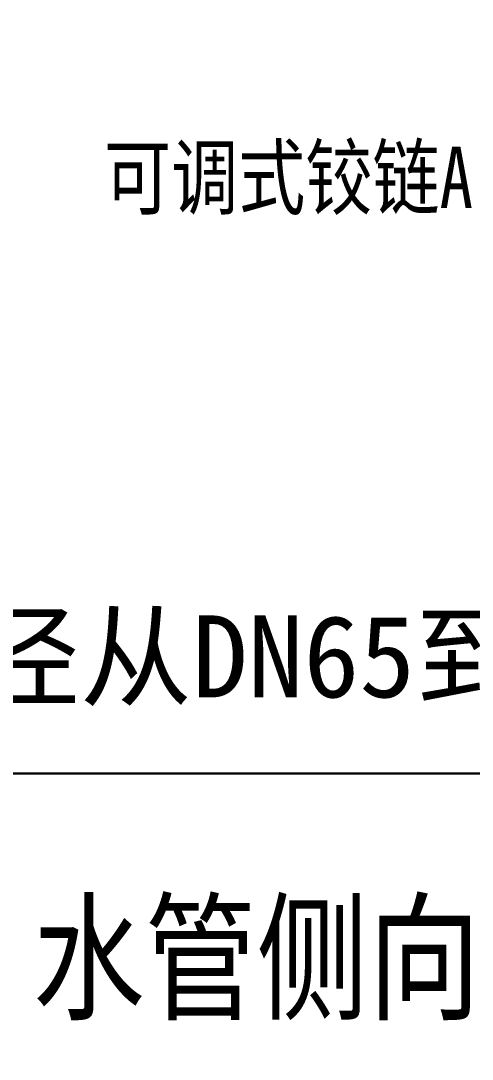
# Model space of a CAD drawing. Extents: x 1169373 to 1354985, y 649019 to 904199.
# Drawn here: x 1275962 to 1277803, y 800844 to 805085 of the extents above; entities that cross this region are included whole.
import ezdxf

# ---------------------------------------------------------------- set-up
doc = ezdxf.new("R2010")
doc.units = 0
doc.header["$LTSCALE"] = 1000
doc.header["$MEASUREMENT"] = 0
doc.layers.add('bz', color=2, linetype='Continuous')
doc.layers.add('DIM_SYMB', color=3, linetype='Continuous')
doc.styles.add('HZ', font='txt', dxfattribs={"width": 0.7, "height": 5, "bigfont": 'STF:宋体'})
doc.styles.get("Standard").update_dxf_attribs({"font": 'gbenor.shx', "bigfont": 'gbcbig.shx'})

# ---------------------------------------------------------------- blocks, each defined once
blk = doc.blocks.new('gfhhrryyfd')
at = {"layer": 'DIM_SYMB'}
for points in [[(3686300.1, -1739469.4), (3696128.4, -1739469.4), (3696128.4, -1747620.2), (3686300.1, -1747620.2)], [(3686300.1, -1747620.2), (3699978.1, -1747620.2), (3699978.1, -1755771), (3686300.1, -1755771)]]:
    blk.add_lwpolyline(points, close=True, dxfattribs=at)
at = {"attachment_point": 1}
for s, insert, char_height in [('{\\fSimSun|b0|i0|c134|p2;\\W0.8;可调式铰链A}', (3690408.5, -1745060.1), 250.906), ('{\\fSimHei|b0|i0|c134|p2;\\W0.8;\\C7;水管侧向及纵向支撑}', (3690118.4, -1748163.1), 418.176)]:
    blk.add_mtext(s, dxfattribs=dict(at, insert=insert, char_height=char_height))
at = {"layer": 'bz', "insert": (3689398.5, -1746974.1), "char_height": 334.541, "attachment_point": 1, "style": 'HZ'}
blk.add_mtext('{\\fSimHei|b0|i0|c134|p2;\\W1;\\C7;管径从DN65到DN150}', dxfattribs=at)

msp = doc.modelspace()

# ---------------------------------------------------------------- block references
at = {"lineweight": -3, "xscale": 0.9999959487468004, "yscale": 0.999995949678123, "zscale": 0.9999959495959999}
msp.add_blockref('gfhhrryyfd', (-2414092.3, 2549623.7), dxfattribs=at)

doc.saveas('drawing.dxf')
